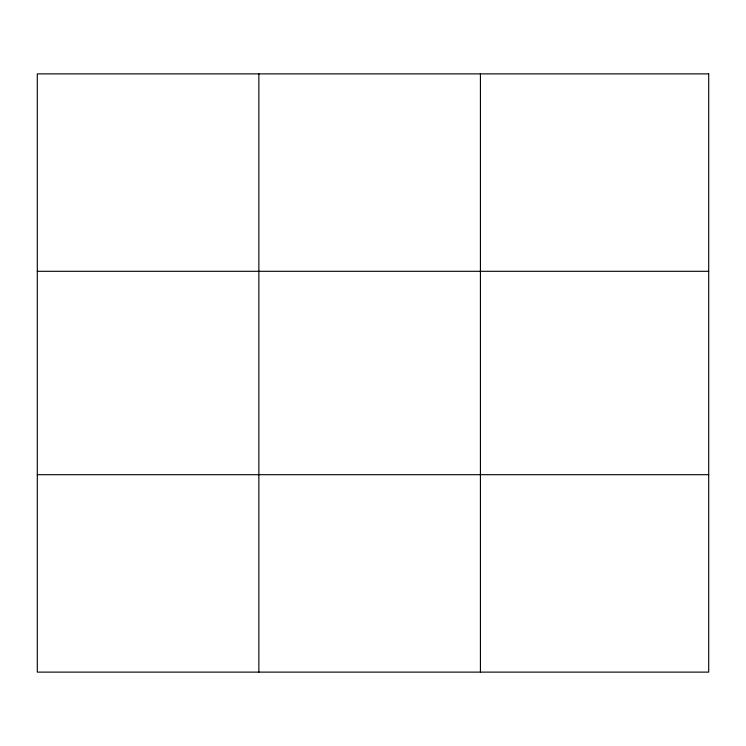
<?xml version="1.0" encoding="UTF-8"?>
<svg xmlns="http://www.w3.org/2000/svg" width="746" height="746" viewBox="0 0 746 746"><rect width="100%" height="100%" fill="white"/><g stroke="black" fill="none" stroke-linecap="round" stroke-linejoin="round"><path stroke-width="1.12" d="M258.862 73.882L258.862 672.118M480.424 73.882L480.424 672.118M37.3 271.302L708.7 271.302M37.3 474.698L708.7 474.698M708.7 73.882L708.7 672.118L37.3 672.118L37.3 73.882L708.7 73.882"/></g></svg>
